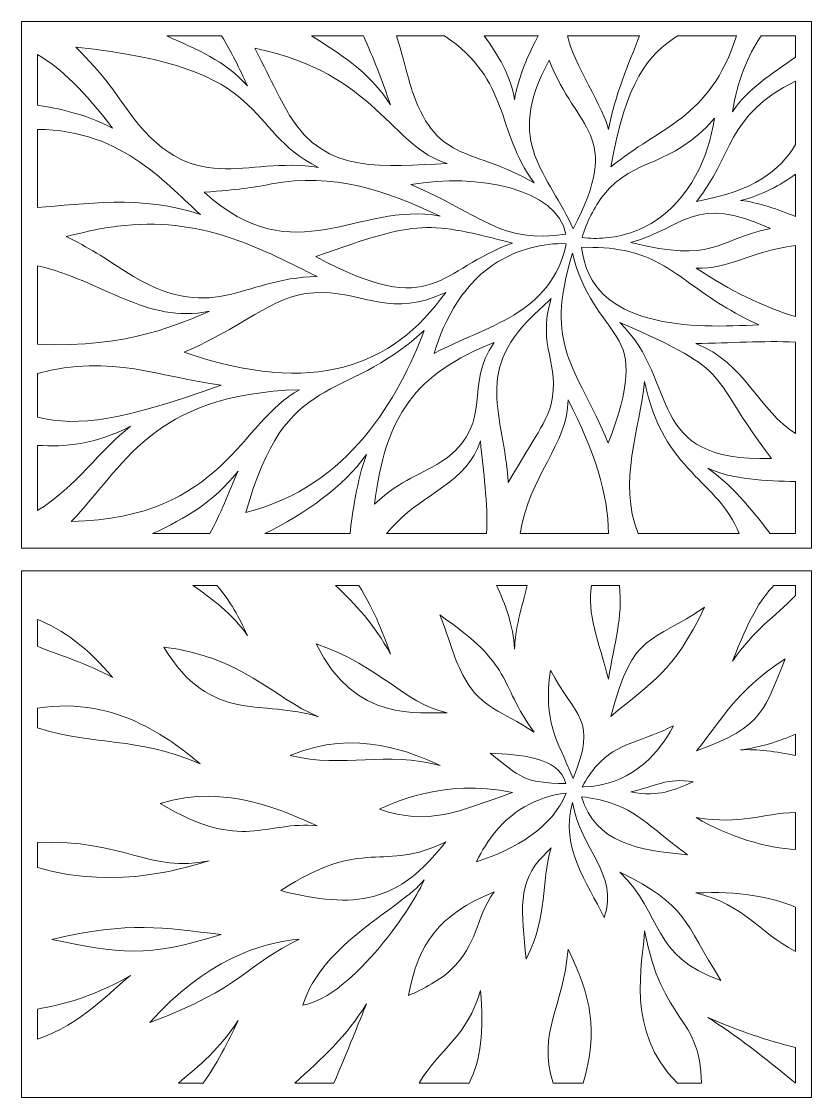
# Model space of a CAD drawing. Header units: millimetres. Extents: x -583 to 583, y -392 to 392.
# Drawn here: x -191 to 190, y -127 to 392 of the extents above; entities that cross this region are included whole.
import ezdxf

# ---------------------------------------------------------------- set-up
doc = ezdxf.new("R2010")
doc.units = ezdxf.units.MM
doc.header["$MEASUREMENT"] = 0
doc.layers.add('layer 1', color=7, linetype='Continuous')

msp = doc.modelspace()

# ---------------------------------------------------------------- linework, layer by layer
at = {"layer": 'layer 1', "color": 250, "lineweight": 9}
for points, knots in [([(-190.5749, 391.9444), (-190.5749, 391.9444), (190.4251, 391.9444), (190.4251, 391.9444), (190.4251, 391.9444), (190.4251, 391.9444), (190.4251, 137.9444), (190.4251, 137.9444), (190.4251, 137.9444), (190.4251, 137.9444), (-190.5749, 137.9444), (-190.5749, 137.9444), (-190.5749, 137.9444), (-190.5749, 137.9444), (-190.5749, 391.9444), (-190.5749, 391.9444)], [0, 0, 0, 0, 0.2, 0.2, 0.2, 0.2, 0.4, 0.4, 0.4, 0.4, 0.6, 0.6, 0.6, 0.6, 1, 1, 1, 1]), ([(-120.4695, 384.9844), (-106.5392, 378.7099), (-92.0615, 372.974), (-81.6499, 360.8451), (-81.6499, 360.8451), (-85.4312, 369.3856), (-89.4245, 377.4758), (-94.0558, 384.9844), (-94.0558, 384.9844), (-94.0558, 384.9844), (-120.4695, 384.9844), (-120.4695, 384.9844)], [0, 0, 0, 0, 0.25, 0.25, 0.25, 0.25, 0.5, 0.5, 0.5, 0.5, 1, 1, 1, 1]), ([(-50.7256, 384.9844), (-37.0566, 376.3492), (-23.0401, 368.0712), (-12.6386, 351.779), (-12.6386, 351.779), (-16.6539, 363.5047), (-20.8668, 374.6278), (-25.6921, 384.9844), (-25.6921, 384.9844), (-25.6921, 384.9844), (-50.7256, 384.9844), (-50.7256, 384.9844)], [0, 0, 0, 0, 0.25, 0.25, 0.25, 0.25, 0.5, 0.5, 0.5, 0.5, 1, 1, 1, 1]), ([(-9.6893, 384.9844), (-6.1761, 373.6924), (-3.9249, 363.3331), (-1.7411, 357.2321), (-1.7411, 357.2321), (10.4499, 323.1719), (27.2219, 331.254), (56.6653, 314.0955), (56.6653, 314.0955), (38.0836, 339.3073), (45.2743, 363.7588), (13.4772, 384.9844), (13.4772, 384.9844), (13.4772, 384.9844), (-9.6893, 384.9844), (-9.6893, 384.9844)], [0, 0, 0, 0, 0.2, 0.2, 0.2, 0.2, 0.4, 0.4, 0.4, 0.4, 0.6, 0.6, 0.6, 0.6, 1, 1, 1, 1]), ([(32.5889, 384.9844), (39.2748, 375.7396), (45.3811, 366.1025), (47.228, 354.2305), (47.228, 354.2305), (48.8224, 364.8136), (54.2468, 376.9687), (58.5904, 384.9844), (58.5904, 384.9844), (58.5904, 384.9844), (32.5889, 384.9844), (32.5889, 384.9844)], [0, 0, 0, 0, 0.25, 0.25, 0.25, 0.25, 0.5, 0.5, 0.5, 0.5, 1, 1, 1, 1]), ([(72.8195, 384.9844), (75.0062, 372.8674), (91.0488, 348.6755), (92.5023, 339.7875), (92.5023, 339.7875), (95.5502, 356.2699), (102.4581, 372.1792), (107.5221, 384.9844), (107.5221, 384.9844), (107.5221, 384.9844), (72.8195, 384.9844), (72.8195, 384.9844)], [0, 0, 0, 0, 0.25, 0.25, 0.25, 0.25, 0.5, 0.5, 0.5, 0.5, 1, 1, 1, 1]), ([(125.7468, 384.9844), (111.7339, 376.0393), (100.8574, 363.2085), (93.7, 321.7881), (93.7, 321.7881), (117.1557, 341.346), (141.1734, 344.5722), (154.2943, 384.9844), (154.2943, 384.9844), (154.2943, 384.9844), (125.7468, 384.9844), (125.7468, 384.9844)], [0, 0, 0, 0, 0.25, 0.25, 0.25, 0.25, 0.5, 0.5, 0.5, 0.5, 1, 1, 1, 1]), ([(166.1755, 384.9844), (159.524, 375.1763), (154.7381, 363.5423), (152.2841, 348.3597), (152.2841, 348.3597), (159.8363, 359.8257), (171.0019, 366.337), (182.7895, 374.8177), (182.7895, 374.8177), (182.7895, 374.8177), (182.7895, 384.9844), (182.7895, 384.9844), (182.7895, 384.9844), (182.7895, 384.9844), (166.1755, 384.9844), (166.1755, 384.9844)], [0, 0, 0, 0, 0.2, 0.2, 0.2, 0.2, 0.4, 0.4, 0.4, 0.4, 0.6, 0.6, 0.6, 0.6, 1, 1, 1, 1]), ([(-47.2768, 321.5261), (-84.6422, 340.0515), (-67.3295, 369.462), (-164.3271, 379.6137), (-164.3271, 379.6137), (-150.9214, 366.0797), (-145.8392, 358.3071), (-140.0237, 350.0299), (-140.0237, 350.0299), (-108.1427, 304.6536), (-82.7145, 327.4356), (-47.2768, 321.5261)], [0, 0, 0, 0, 0.25, 0.25, 0.25, 0.25, 0.5, 0.5, 0.5, 0.5, 1, 1, 1, 1]), ([(-61.2504, 346.6226), (-43.8257, 317.6754), (-15.3506, 322.1942), (14.791, 323.4466), (14.791, 323.4466), (-11.8084, 331.048), (-19.5852, 366.9595), (-77.9894, 379.0451), (-77.9894, 379.0451), (-69.2469, 361.6716), (-65.4892, 353.6645), (-61.2504, 346.6226)], [0, 0, 0, 0, 0.25, 0.25, 0.25, 0.25, 0.5, 0.5, 0.5, 0.5, 1, 1, 1, 1]), ([(-182.9393, 351.5684), (-173.0694, 350.1244), (-160.357, 347.5112), (-146.6383, 340.5176), (-146.6383, 340.5176), (-159.8566, 357.8869), (-171.5878, 369.4921), (-182.9393, 376.0425), (-182.9393, 376.0425), (-182.9393, 376.0425), (-182.9393, 351.5684), (-182.9393, 351.5684)], [0, 0, 0, 0, 0.25, 0.25, 0.25, 0.25, 0.5, 0.5, 0.5, 0.5, 1, 1, 1, 1]), ([(75.4194, 291.8889), (99.8664, 338.4961), (77.0787, 338.9113), (63.9648, 373.2313), (63.9648, 373.2313), (41.4177, 332.8014), (64.2736, 318.3166), (75.4194, 291.8889)], [0, 0, 0, 0, 0.33333333, 0.33333333, 0.33333333, 0.33333333, 1, 1, 1, 1]), ([(182.7895, 363.2152), (149.5786, 347.1767), (152.1625, 326.3373), (135.0504, 305.2028), (135.0504, 305.2028), (162.9957, 310.3285), (174.8048, 319.8493), (182.7895, 332.5598), (182.7895, 332.5598), (182.7895, 332.5598), (182.7895, 363.2152), (182.7895, 363.2152)], [0, 0, 0, 0, 0.25, 0.25, 0.25, 0.25, 0.5, 0.5, 0.5, 0.5, 1, 1, 1, 1]), ([(90.9304, 287.5362), (99.319, 288.2992), (107.5067, 290.959), (114.4052, 295.3967), (114.4052, 295.3967), (132.2077, 306.849), (140.5309, 326.148), (143.6939, 345.294), (143.6939, 345.294), (122.2609, 320.6189), (105.4981, 327.2877), (90.1528, 308.2105), (90.1528, 308.2105), (85.7172, 302.6961), (81.8183, 294.6841), (79.783, 287.7435), (79.783, 287.7435), (83.4575, 287.3245), (87.3309, 287.2087), (90.9304, 287.5362)], [0, 0, 0, 0, 0.16666667, 0.16666667, 0.16666667, 0.16666667, 0.33333333, 0.33333333, 0.33333333, 0.33333333, 0.5, 0.5, 0.5, 0.5, 0.66666667, 0.66666667, 0.66666667, 0.66666667, 1, 1, 1, 1]), ([(-182.9393, 302.2721), (-161.2883, 303.6911), (-132.3001, 308.625), (-104.1907, 298.7957), (-104.1907, 298.7957), (-119.3268, 311.7304), (-141.0477, 339.8489), (-182.9393, 339.8979), (-182.9393, 339.8979), (-182.9393, 339.8979), (-182.9393, 302.2721), (-182.9393, 302.2721)], [0, 0, 0, 0, 0.25, 0.25, 0.25, 0.25, 0.5, 0.5, 0.5, 0.5, 1, 1, 1, 1]), ([(-102.5143, 309.6028), (-58.3735, 269.6512), (-28.3249, 305.5737), (11.3212, 298.042), (11.3212, 298.042), (-15.2637, 310.7312), (-40.3203, 319.1718), (-70.0414, 313.5947), (-70.0414, 313.5947), (-80.5942, 311.6145), (-85.0874, 310.9246), (-102.5143, 309.6028)], [0, 0, 0, 0, 0.25, 0.25, 0.25, 0.25, 0.5, 0.5, 0.5, 0.5, 1, 1, 1, 1]), ([(-2.7703, 313.2682), (30.7564, 299.1757), (40.6269, 284.4293), (71.9752, 289.4065), (71.9752, 289.4065), (68.0438, 311.2118), (29.124, 319.0222), (-2.7703, 313.2682)], [0, 0, 0, 0, 0.33333333, 0.33333333, 0.33333333, 0.33333333, 1, 1, 1, 1]), ([(182.7895, 318.2709), (175.4312, 313.1578), (166.4013, 308.0945), (156.2049, 305.6058), (156.2049, 305.6058), (164.4045, 304.9551), (174.8326, 301.0152), (182.7895, 297.856), (182.7895, 297.856), (182.7895, 297.856), (182.7895, 318.2709), (182.7895, 318.2709)], [0, 0, 0, 0, 0.25, 0.25, 0.25, 0.25, 0.5, 0.5, 0.5, 0.5, 1, 1, 1, 1]), ([(103.2204, 285.356), (144.1734, 275.3208), (142.9592, 286.2086), (170.595, 292.0522), (170.595, 292.0522), (133.84, 309.0466), (129.4214, 292.595), (103.2204, 285.356)], [0, 0, 0, 0, 0.33333333, 0.33333333, 0.33333333, 0.33333333, 1, 1, 1, 1]), ([(-140.3998, 271.3872), (-98.5986, 244.4655), (-85.2293, 268.2412), (-47.9799, 268.965), (-47.9799, 268.965), (-72.9642, 281.0401), (-101.5571, 297.6071), (-140.6839, 293.5889), (-140.6839, 293.5889), (-151.6002, 292.4677), (-154.6244, 291.7093), (-169.0769, 288.2294), (-169.0769, 288.2294), (-158.4472, 283.1252), (-150.0305, 277.59), (-140.3998, 271.3872)], [0, 0, 0, 0, 0.2, 0.2, 0.2, 0.2, 0.4, 0.4, 0.4, 0.4, 0.6, 0.6, 0.6, 0.6, 1, 1, 1, 1]), ([(-48.5728, 278.5351), (9.3328, 247.3016), (10.4644, 272.4922), (46.2778, 285.0514), (46.2778, 285.0514), (6.0698, 295.2812), (1.3294, 296.6794), (-48.5728, 278.5351)], [0, 0, 0, 0, 0.33333333, 0.33333333, 0.33333333, 0.33333333, 1, 1, 1, 1]), ([(8.4427, 231.8552), (32.974, 245.04), (64.9759, 250.4248), (72.1762, 284.7603), (72.1762, 284.7603), (60.7185, 285.2396), (48.9538, 281.852), (39.3683, 276.1716), (39.3683, 276.1716), (23.4663, 266.7479), (13.1259, 248.3902), (8.4427, 231.8552)], [0, 0, 0, 0, 0.25, 0.25, 0.25, 0.25, 0.5, 0.5, 0.5, 0.5, 1, 1, 1, 1]), ([(79.5688, 283.0006), (83.906, 243.2405), (133.6551, 243.9444), (165.0294, 245.6659), (165.0294, 245.6659), (151.9028, 251.5114), (142.811, 257.6943), (131.3511, 265.9678), (131.3511, 265.9678), (127.5141, 268.738), (123.6594, 271.5121), (119.5535, 273.9476), (119.5535, 273.9476), (106.8643, 281.4749), (94.2268, 283.3218), (79.5688, 283.0006)], [0, 0, 0, 0, 0.2, 0.2, 0.2, 0.2, 0.4, 0.4, 0.4, 0.4, 0.6, 0.6, 0.6, 0.6, 1, 1, 1, 1]), ([(182.7895, 283.9678), (159.0084, 280.5185), (150.5116, 272.2347), (134.8554, 272.9793), (134.8554, 272.9793), (151.0074, 262.1967), (167.3175, 254.2377), (182.7895, 249.6006), (182.7895, 249.6006), (182.7895, 249.6006), (182.7895, 283.9678), (182.7895, 283.9678)], [0, 0, 0, 0, 0.25, 0.25, 0.25, 0.25, 0.5, 0.5, 0.5, 0.5, 1, 1, 1, 1]), ([(92.4359, 188.5417), (102.9764, 216.3336), (103.1795, 229.2576), (96.5296, 239.7565), (96.5296, 239.7565), (90.1889, 249.7669), (79.8967, 259.908), (75.1376, 280.2142), (75.1376, 280.2142), (61.2579, 234.2797), (76.539, 226.8761), (92.4359, 188.5417)], [0, 0, 0, 0, 0.25, 0.25, 0.25, 0.25, 0.5, 0.5, 0.5, 0.5, 1, 1, 1, 1]), ([(-182.9393, 236.3157), (-138.621, 233.9099), (-112.6531, 247.0483), (-99.8432, 252.1895), (-99.8432, 252.1895), (-130.5036, 245.9324), (-151.289, 266.991), (-182.9393, 274.1539), (-182.9393, 274.1539), (-182.9393, 274.1539), (-182.9393, 236.3157), (-182.9393, 236.3157)], [0, 0, 0, 0, 0.25, 0.25, 0.25, 0.25, 0.5, 0.5, 0.5, 0.5, 1, 1, 1, 1]), ([(-112.2081, 232.3929), (-49.6087, 210.9936), (-11.8211, 225.1264), (14.0134, 261.305), (14.0134, 261.305), (-11.7947, 248.9084), (-25.2066, 260.9814), (-45.3341, 261.2097), (-45.3341, 261.2097), (-69.0752, 261.4791), (-77.085, 247.6671), (-112.2081, 232.3929)], [0, 0, 0, 0, 0.25, 0.25, 0.25, 0.25, 0.5, 0.5, 0.5, 0.5, 1, 1, 1, 1]), ([(64.829, 207.3432), (69.6217, 227.035), (57.8378, 234.525), (64.8336, 258.3233), (64.8336, 258.3233), (63.6484, 257.0437), (64.6136, 258.0719), (59.249, 252.9554), (59.249, 252.9554), (26.2512, 223.7683), (42.2389, 202.609), (44.1968, 169.5751), (44.1968, 169.5751), (53.579, 186.1286), (62.6213, 198.2722), (64.829, 207.3432)], [0, 0, 0, 0, 0.2, 0.2, 0.2, 0.2, 0.4, 0.4, 0.4, 0.4, 0.6, 0.6, 0.6, 0.6, 1, 1, 1, 1]), ([(171.1549, 181.2191), (139.0256, 222.9248), (155.3212, 222.0289), (97.9959, 246.6898), (97.9959, 246.6898), (127.7061, 217.7341), (108.9098, 179.3744), (171.1549, 181.2191)], [0, 0, 0, 0, 0.33333333, 0.33333333, 0.33333333, 0.33333333, 1, 1, 1, 1]), ([(-82.3916, 155.0656), (-32.2274, 167.7488), (-8.6935, 210.5739), (3.6209, 242.94), (3.6209, 242.94), (-36.0173, 206.3848), (-62.7381, 225.389), (-82.3916, 155.0656)], [0, 0, 0, 0, 0.33333333, 0.33333333, 0.33333333, 0.33333333, 1, 1, 1, 1]), ([(14.7348, 181.4802), (37.2892, 199.498), (22.6755, 216.1483), (37.3146, 237.0946), (37.3146, 237.0946), (-0.4677, 222.2483), (-15.2491, 201.6348), (-20.2855, 159.0961), (-20.2855, 159.0961), (-6.2807, 172.1993), (0.5562, 171.9679), (14.7348, 181.4802)], [0, 0, 0, 0, 0.25, 0.25, 0.25, 0.25, 0.5, 0.5, 0.5, 0.5, 1, 1, 1, 1]), ([(182.7895, 237.3185), (166.8878, 237.9729), (151.3251, 236.8835), (134.6254, 236.6038), (134.6254, 236.6038), (158.2793, 227.4502), (165.4321, 203.8087), (182.7895, 193.1492), (182.7895, 193.1492), (182.7895, 193.1492), (182.7895, 237.3185), (182.7895, 237.3185)], [0, 0, 0, 0, 0.25, 0.25, 0.25, 0.25, 0.5, 0.5, 0.5, 0.5, 1, 1, 1, 1]), ([(-182.9393, 201.1289), (-162.8992, 196.2272), (-141.8767, 199.469), (-94.3278, 216.5611), (-94.3278, 216.5611), (-123.6248, 220.1672), (-146.8626, 231.8089), (-182.9393, 222.1792), (-182.9393, 222.1792), (-182.9393, 222.1792), (-182.9393, 201.1289), (-182.9393, 201.1289)], [0, 0, 0, 0, 0.25, 0.25, 0.25, 0.25, 0.5, 0.5, 0.5, 0.5, 1, 1, 1, 1]), ([(155.4981, 144.9044), (145.7866, 170.6418), (119.043, 174.0163), (109.9209, 218.3249), (109.9209, 218.3249), (107.7049, 195.5854), (96.8797, 169.9149), (106.8146, 144.9044), (106.8146, 144.9044), (106.8146, 144.9044), (155.4981, 144.9044), (155.4981, 144.9044)], [0, 0, 0, 0, 0.25, 0.25, 0.25, 0.25, 0.5, 0.5, 0.5, 0.5, 1, 1, 1, 1]), ([(-166.5559, 150.8217), (-92.8581, 152.4929), (-85.3057, 199.0103), (-56.447, 214.338), (-56.447, 214.338), (-128.4149, 212.307), (-141.3873, 176.5174), (-166.5559, 150.8217)], [0, 0, 0, 0, 0.33333333, 0.33333333, 0.33333333, 0.33333333, 1, 1, 1, 1]), ([(92.5365, 144.9044), (92.2521, 164.3482), (86.0121, 184.292), (73.0223, 209.4804), (73.0223, 209.4804), (73.1011, 188.3329), (54.021, 172.4933), (49.998, 144.9044), (49.998, 144.9044), (49.998, 144.9044), (92.5365, 144.9044), (92.5365, 144.9044)], [0, 0, 0, 0, 0.25, 0.25, 0.25, 0.25, 0.5, 0.5, 0.5, 0.5, 1, 1, 1, 1]), ([(-182.9393, 156.059), (-164.523, 167.1469), (-152.5245, 185.595), (-137.9397, 196.7583), (-137.9397, 196.7583), (-155.0663, 187.7827), (-169.7688, 186.6331), (-182.9393, 187.4932), (-182.9393, 187.4932), (-182.9393, 187.4932), (-182.9393, 156.059), (-182.9393, 156.059)], [0, 0, 0, 0, 0.25, 0.25, 0.25, 0.25, 0.5, 0.5, 0.5, 0.5, 1, 1, 1, 1]), ([(33.7329, 144.9044), (34.4689, 159.399), (32.15, 174.8725), (30.7423, 189.6224), (30.7423, 189.6224), (24.4491, 169.7424), (3.6159, 164.4088), (-9.7784, 150.0978), (-9.7784, 150.0978), (-11.4679, 148.2927), (-13.0419, 146.6455), (-14.5162, 144.9044), (-14.5162, 144.9044), (-14.5162, 144.9044), (33.7329, 144.9044), (33.7329, 144.9044)], [0, 0, 0, 0, 0.2, 0.2, 0.2, 0.2, 0.4, 0.4, 0.4, 0.4, 0.6, 0.6, 0.6, 0.6, 1, 1, 1, 1]), ([(-32.1279, 144.9044), (-31.1194, 154.5416), (-28.6507, 170.7619), (-24.2556, 183.0766), (-24.2556, 183.0766), (-35.409, 167.2898), (-53.4532, 154.8268), (-73.2378, 144.9044), (-73.2378, 144.9044), (-73.2378, 144.9044), (-32.1279, 144.9044), (-32.1279, 144.9044)], [0, 0, 0, 0, 0.25, 0.25, 0.25, 0.25, 0.5, 0.5, 0.5, 0.5, 1, 1, 1, 1]), ([(182.7895, 144.9044), (182.7895, 144.9044), (182.7895, 170.0502), (182.7895, 170.0502), (182.7895, 170.0502), (168.9152, 170.2214), (151.812, 170.9873), (140.4346, 176.5222), (140.4346, 176.5222), (152.0565, 168.0117), (160.4304, 158.2968), (170.4548, 144.9044), (170.4548, 144.9044), (170.4548, 144.9044), (182.7895, 144.9044), (182.7895, 144.9044)], [0, 0, 0, 0, 0.2, 0.2, 0.2, 0.2, 0.4, 0.4, 0.4, 0.4, 0.6, 0.6, 0.6, 0.6, 1, 1, 1, 1]), ([(-99.7503, 144.9044), (-94.4679, 154.5646), (-90.747, 164.5599), (-86.1204, 175.0973), (-86.1204, 175.0973), (-98.2916, 159.7712), (-111.1479, 152.5533), (-127.422, 144.9044), (-127.422, 144.9044), (-127.422, 144.9044), (-99.7503, 144.9044), (-99.7503, 144.9044)], [0, 0, 0, 0, 0.25, 0.25, 0.25, 0.25, 0.5, 0.5, 0.5, 0.5, 1, 1, 1, 1]), ([(-190.5749, 126.9378), (-190.5749, 126.9378), (190.4251, 126.9378), (190.4251, 126.9378), (190.4251, 126.9378), (190.4251, 126.9378), (190.4251, -127.0622), (190.4251, -127.0622), (190.4251, -127.0622), (190.4251, -127.0622), (-190.5749, -127.0622), (-190.5749, -127.0622), (-190.5749, -127.0622), (-190.5749, -127.0622), (-190.5749, 126.9378), (-190.5749, 126.9378)], [0, 0, 0, 0, 0.2, 0.2, 0.2, 0.2, 0.4, 0.4, 0.4, 0.4, 0.6, 0.6, 0.6, 0.6, 1, 1, 1, 1]), ([(-108.0218, 119.9778), (-98.5431, 113.3269), (-89.1669, 106.5087), (-81.65, 95.8385), (-81.65, 95.8385), (-84.216, 101.5778), (-88.5939, 110.8816), (-96.3638, 119.9778), (-96.3638, 119.9778), (-96.3638, 119.9778), (-108.0218, 119.9778), (-108.0218, 119.9778)], [0, 0, 0, 0, 0.25, 0.25, 0.25, 0.25, 0.5, 0.5, 0.5, 0.5, 1, 1, 1, 1]), ([(-39.159, 119.9778), (-29.6747, 110.786), (-20.3177, 101.2763), (-12.6387, 86.7723), (-12.6387, 86.7723), (-15.3599, 94.6468), (-19.9758, 107.3859), (-27.9316, 119.9778), (-27.9316, 119.9778), (-27.9316, 119.9778), (-39.159, 119.9778), (-39.159, 119.9778)], [0, 0, 0, 0, 0.25, 0.25, 0.25, 0.25, 0.5, 0.5, 0.5, 0.5, 1, 1, 1, 1]), ([(38.5882, 119.9778), (42.7868, 110.5969), (46.6114, 100.9837), (47.2279, 89.224), (47.2279, 89.224), (47.3942, 98.3547), (50.6864, 109.6072), (53.3651, 119.9778), (53.3651, 119.9778), (53.3651, 119.9778), (38.5882, 119.9778), (38.5882, 119.9778)], [0, 0, 0, 0, 0.25, 0.25, 0.25, 0.25, 0.5, 0.5, 0.5, 0.5, 1, 1, 1, 1]), ([(84.3189, 119.9778), (81.9188, 106.8222), (87.8726, 92.6841), (92.5023, 74.7809), (92.5023, 74.7809), (95.2277, 91.8637), (99.534, 104.5404), (97.8134, 119.9778), (97.8134, 119.9778), (97.8134, 119.9778), (84.3189, 119.9778), (84.3189, 119.9778)], [0, 0, 0, 0, 0.25, 0.25, 0.25, 0.25, 0.5, 0.5, 0.5, 0.5, 1, 1, 1, 1]), ([(172.3319, 119.9778), (165.61, 113.1745), (160.1042, 103.3099), (152.2841, 83.3528), (152.2841, 83.3528), (162.7819, 98.5748), (172.2585, 104.4491), (182.7895, 115.029), (182.7895, 115.029), (182.7895, 115.029), (182.7895, 119.9778), (182.7895, 119.9778), (182.7895, 119.9778), (182.7895, 119.9778), (172.3319, 119.9778), (172.3319, 119.9778)], [0, 0, 0, 0, 0.2, 0.2, 0.2, 0.2, 0.4, 0.4, 0.4, 0.4, 0.6, 0.6, 0.6, 0.6, 1, 1, 1, 1]), ([(93.7, 56.7816), (113.919, 74.0065), (123.5089, 77.438), (138.833, 109.3977), (138.833, 109.3977), (113.5722, 91.7294), (104.2374, 98.3612), (93.7, 56.7816)], [0, 0, 0, 0, 0.33333333, 0.33333333, 0.33333333, 0.33333333, 1, 1, 1, 1]), ([(23.2404, 74.9868), (31.791, 60.1483), (40.6107, 59.8959), (56.6653, 49.0889), (56.6653, 49.0889), (38.8427, 73.8059), (47.3711, 80.806), (11.1719, 105.6955), (11.1719, 105.6955), (16.2276, 93.1532), (17.9947, 84.0901), (23.2404, 74.9868)], [0, 0, 0, 0, 0.25, 0.25, 0.25, 0.25, 0.5, 0.5, 0.5, 0.5, 1, 1, 1, 1]), ([(-182.9393, 90.6092), (-171.7913, 85.9644), (-159.2885, 82.4428), (-146.6383, 75.511), (-146.6383, 75.511), (-158.183, 89.6423), (-171.1098, 98.9775), (-182.9393, 103.5286), (-182.9393, 103.5286), (-182.9393, 103.5286), (-182.9393, 90.6092), (-182.9393, 90.6092)], [0, 0, 0, 0, 0.25, 0.25, 0.25, 0.25, 0.5, 0.5, 0.5, 0.5, 1, 1, 1, 1]), ([(-121.9177, 90.1284), (-99.1828, 52.4813), (-74.3816, 65.3646), (-47.2769, 56.5195), (-47.2769, 56.5195), (-69.6022, 65.9355), (-84.0991, 85.7461), (-121.9177, 90.1284)], [0, 0, 0, 0, 0.33333333, 0.33333333, 0.33333333, 0.33333333, 1, 1, 1, 1]), ([(-48.4032, 91.7311), (-29.671, 53.1611), (1.4795, 59.0483), (14.791, 58.4401), (14.791, 58.4401), (-7.461, 63.8505), (-15.5947, 80.0905), (-48.4032, 91.7311)], [0, 0, 0, 0, 0.33333333, 0.33333333, 0.33333333, 0.33333333, 1, 1, 1, 1]), ([(135.0504, 40.1962), (168.1057, 51.6288), (168.1713, 61.7923), (177.7594, 84.4998), (177.7594, 84.4998), (152.7475, 68.0279), (147.8874, 55.654), (135.0504, 40.1962)], [0, 0, 0, 0, 0.33333333, 0.33333333, 0.33333333, 0.33333333, 1, 1, 1, 1]), ([(75.4194, 26.8823), (87.5761, 55.406), (76.5234, 56.4037), (64.494, 78.9898), (64.494, 78.9898), (61.1272, 53.4274), (67.3389, 46.6821), (75.4194, 26.8823)], [0, 0, 0, 0, 0.33333333, 0.33333333, 0.33333333, 0.33333333, 1, 1, 1, 1]), ([(-182.9393, 51.244), (-153.0367, 42.078), (-137.2407, 47.5014), (-104.4058, 33.8939), (-104.4058, 33.8939), (-116.1498, 43.4082), (-143.5067, 67.0357), (-182.9393, 60.7551), (-182.9393, 60.7551), (-182.9393, 60.7551), (-182.9393, 51.244), (-182.9393, 51.244)], [0, 0, 0, 0, 0.25, 0.25, 0.25, 0.25, 0.5, 0.5, 0.5, 0.5, 1, 1, 1, 1]), ([(80.7651, 22.7535), (101.0839, 23.3736), (115.5183, 36.1943), (123.8286, 52.2682), (123.8286, 52.2682), (117.2079, 48.7178), (110.7147, 46.6984), (103.7272, 44.0302), (103.7272, 44.0302), (96.7238, 41.3559), (91.9227, 38.4963), (86.9807, 33.1336), (86.9807, 33.1336), (84.3819, 30.3137), (81.8644, 26.5876), (79.783, 22.7369), (79.783, 22.7369), (80.1127, 22.7381), (80.4403, 22.7436), (80.7651, 22.7535)], [0, 0, 0, 0, 0.16666667, 0.16666667, 0.16666667, 0.16666667, 0.33333333, 0.33333333, 0.33333333, 0.33333333, 0.5, 0.5, 0.5, 0.5, 0.66666667, 0.66666667, 0.66666667, 0.66666667, 1, 1, 1, 1]), ([(-60.9496, 37.8713), (-35.1244, 31.6075), (-14.69, 40.3128), (11.3212, 33.0353), (11.3212, 33.0353), (-0.8479, 38.7965), (-29.4677, 51.4875), (-60.9496, 37.8713)], [0, 0, 0, 0, 0.33333333, 0.33333333, 0.33333333, 0.33333333, 1, 1, 1, 1]), ([(182.7895, 48.1977), (174.6922, 44.7179), (165.9396, 41.9093), (156.205, 40.599), (156.205, 40.599), (163.8568, 41.157), (173.5649, 39.6824), (182.7895, 37.9243), (182.7895, 37.9243), (182.7895, 37.9243), (182.7895, 48.1977), (182.7895, 48.1977)], [0, 0, 0, 0, 0.25, 0.25, 0.25, 0.25, 0.5, 0.5, 0.5, 0.5, 1, 1, 1, 1]), ([(35.4073, 39.0513), (50.0575, 27.5246), (51.5625, 24.5258), (71.9752, 24.3999), (71.9752, 24.3999), (68.7615, 37.5152), (49.3382, 38.2603), (35.4073, 39.0513)], [0, 0, 0, 0, 0.33333333, 0.33333333, 0.33333333, 0.33333333, 1, 1, 1, 1]), ([(-17.9072, 11.9864), (5.8226, 3.7868), (19.9062, 10.8266), (46.2778, 20.0448), (46.2778, 20.0448), (12.8285, 27.2604), (-13.8058, 14.0176), (-17.9072, 11.9864)], [0, 0, 0, 0, 0.33333333, 0.33333333, 0.33333333, 0.33333333, 1, 1, 1, 1]), ([(103.2204, 20.3494), (117.614, 17.7708), (123.1733, 21.0378), (133.3498, 25.1233), (133.3498, 25.1233), (120.9746, 27.4921), (114.9763, 22.812), (103.2204, 20.3494)], [0, 0, 0, 0, 0.33333333, 0.33333333, 0.33333333, 0.33333333, 1, 1, 1, 1]), ([(-123.7029, 14.822), (-83.8915, -9.2025), (-72.8186, 6.6379), (-47.9799, 3.9583), (-47.9799, 3.9583), (-62.3324, 10.2653), (-91.8, 24.8558), (-123.7029, 14.822)], [0, 0, 0, 0, 0.33333333, 0.33333333, 0.33333333, 0.33333333, 1, 1, 1, 1]), ([(28.9418, -13.3284), (47.6372, -7.4805), (65.6368, 3.4253), (72.1762, 19.7537), (72.1762, 19.7537), (65.0492, 18.9146), (58.0759, 16.638), (52.0797, 13.1765), (52.0797, 13.1765), (41.2543, 6.9274), (33.906, -2.7606), (28.9418, -13.3284)], [0, 0, 0, 0, 0.25, 0.25, 0.25, 0.25, 0.5, 0.5, 0.5, 0.5, 1, 1, 1, 1]), ([(79.5688, 17.994), (86.1277, -4.3939), (107.2001, -7.8568), (130.5983, -9.9561), (130.5983, -9.9561), (126.2925, -6.822), (122.0024, -3.438), (117.4411, 0.2871), (117.4411, 0.2871), (113.9582, 3.1316), (110.4519, 5.9973), (106.6918, 8.5367), (106.6918, 8.5367), (98.0793, 14.3528), (89.316, 16.9366), (79.5688, 17.994)], [0, 0, 0, 0, 0.2, 0.2, 0.2, 0.2, 0.4, 0.4, 0.4, 0.4, 0.6, 0.6, 0.6, 0.6, 1, 1, 1, 1]), ([(90.4881, -40.2078), (97.5605, -18.9779), (79.3308, -8.0298), (75.1376, 15.2076), (75.1376, 15.2076), (69.1242, -7.1177), (82.3315, -23.1768), (90.4881, -40.2078)], [0, 0, 0, 0, 0.33333333, 0.33333333, 0.33333333, 0.33333333, 1, 1, 1, 1]), ([(182.7895, 10.4348), (166.1188, 9.8532), (156.9021, 4.4231), (134.8553, 7.9727), (134.8553, 7.9727), (150.0949, -1.3335), (169.6159, -6.9705), (182.7895, -7.4133), (182.7895, -7.4133), (182.7895, -7.4133), (182.7895, 10.4348), (182.7895, 10.4348)], [0, 0, 0, 0, 0.25, 0.25, 0.25, 0.25, 0.5, 0.5, 0.5, 0.5, 1, 1, 1, 1]), ([(-182.9393, -16.1208), (-143.1657, -27.7942), (-108.685, -15.1993), (-100.0572, -12.8377), (-100.0572, -12.8377), (-128.5822, -19.1362), (-141.1747, -2.3657), (-182.9393, -4.0725), (-182.9393, -4.0725), (-182.9393, -4.0725), (-182.9393, -16.1208), (-182.9393, -16.1208)], [0, 0, 0, 0, 0.25, 0.25, 0.25, 0.25, 0.5, 0.5, 0.5, 0.5, 1, 1, 1, 1]), ([(-65.5722, -27.2924), (-29.7072, -36.4804), (-8.5, -33.2896), (14.0135, -3.7016), (14.0135, -3.7016), (-15.8164, -18.8504), (-25.5705, -0.7339), (-65.5722, -27.2924)], [0, 0, 0, 0, 0.33333333, 0.33333333, 0.33333333, 0.33333333, 1, 1, 1, 1]), ([(52.7686, -60.2714), (63.9327, -37.8533), (59.5699, -24.4855), (64.8336, -6.6833), (64.8336, -6.6833), (63.6314, -7.982), (62.7226, -8.8096), (61.3257, -10.276), (61.3257, -10.276), (48.316, -22.717), (50.5553, -37.5381), (52.7686, -60.2714)], [0, 0, 0, 0, 0.25, 0.25, 0.25, 0.25, 0.5, 0.5, 0.5, 0.5, 1, 1, 1, 1]), ([(97.9959, -18.3168), (119.093, -38.9175), (112.8749, -58.9034), (146.7524, -70.6037), (146.7524, -70.6037), (128.6403, -42.0763), (130.9233, -34.4738), (97.9959, -18.3168)], [0, 0, 0, 0, 0.33333333, 0.33333333, 0.33333333, 0.33333333, 1, 1, 1, 1]), ([(-54.949, -82.598), (-30.4417, -78.2116), (-0.3608, -32.6903), (3.6209, -22.0666), (3.6209, -22.0666), (-7.3429, -35.8063), (-45.6624, -52.6109), (-54.949, -82.598)], [0, 0, 0, 0, 0.33333333, 0.33333333, 0.33333333, 0.33333333, 1, 1, 1, 1]), ([(16.3633, -65.662), (30.0038, -52.4917), (27.8726, -41.466), (37.3146, -27.9119), (37.3146, -27.9119), (10.2718, -39.1161), (0.9477, -52.6217), (-3.9828, -77.8616), (-3.9828, -77.8616), (3.0538, -74.9903), (11.8408, -70.0288), (16.3633, -65.662)], [0, 0, 0, 0, 0.25, 0.25, 0.25, 0.25, 0.5, 0.5, 0.5, 0.5, 1, 1, 1, 1]), ([(182.7895, -35.2338), (170.5127, -30.1185), (155.505, -27.5103), (134.6253, -28.4028), (134.6253, -28.4028), (159.1046, -34.5584), (163.7459, -46.6525), (182.7895, -56.6569), (182.7895, -56.6569), (182.7895, -56.6569), (182.7895, -35.2338), (182.7895, -35.2338)], [0, 0, 0, 0, 0.25, 0.25, 0.25, 0.25, 0.5, 0.5, 0.5, 0.5, 1, 1, 1, 1]), ([(-175.985, -50.8199), (-144.1072, -57.6973), (-129.462, -59.6541), (-94.3276, -48.4455), (-94.3276, -48.4455), (-122.6313, -45.2222), (-137.7912, -41.8722), (-175.985, -50.8199)], [0, 0, 0, 0, 0.33333333, 0.33333333, 0.33333333, 0.33333333, 1, 1, 1, 1]), ([(137.3317, -120.1022), (136.9031, -87.024), (118.4843, -91.9026), (109.921, -46.6819), (109.921, -46.6819), (109.2482, -62.2113), (100.2295, -95.0177), (125.7531, -120.1022), (125.7531, -120.1022), (125.7531, -120.1022), (137.3317, -120.1022), (137.3317, -120.1022)], [0, 0, 0, 0, 0.25, 0.25, 0.25, 0.25, 0.5, 0.5, 0.5, 0.5, 1, 1, 1, 1]), ([(-128.7036, -90.8933), (-83.4076, -74.1502), (-82.1875, -62.681), (-56.447, -50.6686), (-56.447, -50.6686), (-75.3179, -52.2638), (-101.9455, -61.0381), (-128.7036, -90.8933)], [0, 0, 0, 0, 0.33333333, 0.33333333, 0.33333333, 0.33333333, 1, 1, 1, 1]), ([(80.2949, -120.1022), (87.909, -95.002), (83.9286, -77.8365), (73.0224, -55.5262), (73.0224, -55.5262), (70.7963, -84.2606), (58.1102, -94.8315), (65.7879, -120.1022), (65.7879, -120.1022), (65.7879, -120.1022), (80.2949, -120.1022), (80.2949, -120.1022)], [0, 0, 0, 0, 0.25, 0.25, 0.25, 0.25, 0.5, 0.5, 0.5, 0.5, 1, 1, 1, 1]), ([(-182.9393, -98.8638), (-161.8097, -92.1938), (-146.7235, -74.6178), (-137.9399, -68.2483), (-137.9399, -68.2483), (-158.6648, -79.8416), (-172.1167, -82.275), (-182.9393, -84.4488), (-182.9393, -84.4488), (-182.9393, -84.4488), (-182.9393, -98.8638), (-182.9393, -98.8638)], [0, 0, 0, 0, 0.25, 0.25, 0.25, 0.25, 0.5, 0.5, 0.5, 0.5, 1, 1, 1, 1]), ([(25.2571, -120.1022), (31.0101, -108.9117), (32.6266, -94.9428), (30.7423, -75.3841), (30.7423, -75.3841), (24.5929, -97.8032), (10.9363, -103.4845), (1.1727, -120.1022), (1.1727, -120.1022), (1.1727, -120.1022), (25.2571, -120.1022), (25.2571, -120.1022)], [0, 0, 0, 0, 0.25, 0.25, 0.25, 0.25, 0.5, 0.5, 0.5, 0.5, 1, 1, 1, 1]), ([(-39.9361, -120.1022), (-33.2271, -104.6289), (-27.5736, -90.0277), (-24.2557, -81.93), (-24.2557, -81.93), (-33.2864, -96.9863), (-46.1235, -108.7672), (-58.7537, -120.1022), (-58.7537, -120.1022), (-58.7537, -120.1022), (-39.9361, -120.1022), (-39.9361, -120.1022)], [0, 0, 0, 0, 0.25, 0.25, 0.25, 0.25, 0.5, 0.5, 0.5, 0.5, 1, 1, 1, 1]), ([(-102.8945, -120.1022), (-95.2159, -109.1186), (-89.3822, -97.1074), (-86.1206, -89.9093), (-86.1206, -89.9093), (-94.7959, -103.3346), (-104.8021, -111.8727), (-114.9126, -120.1022), (-114.9126, -120.1022), (-114.9126, -120.1022), (-102.8945, -120.1022), (-102.8945, -120.1022)], [0, 0, 0, 0, 0.25, 0.25, 0.25, 0.25, 0.5, 0.5, 0.5, 0.5, 1, 1, 1, 1]), ([(182.7895, -103.0211), (169.177, -99.529), (154.5888, -94.732), (140.4346, -88.4846), (140.4346, -88.4846), (153.2231, -96.3623), (168.2918, -108.2769), (182.7895, -120.1022), (182.7895, -120.1022), (182.7895, -120.1022), (182.7895, -103.0211), (182.7895, -103.0211)], [0, 0, 0, 0, 0.25, 0.25, 0.25, 0.25, 0.5, 0.5, 0.5, 0.5, 1, 1, 1, 1])]:
    msp.add_open_spline(points, degree=3, knots=knots, dxfattribs=at)

doc.saveas('drawing.dxf')
